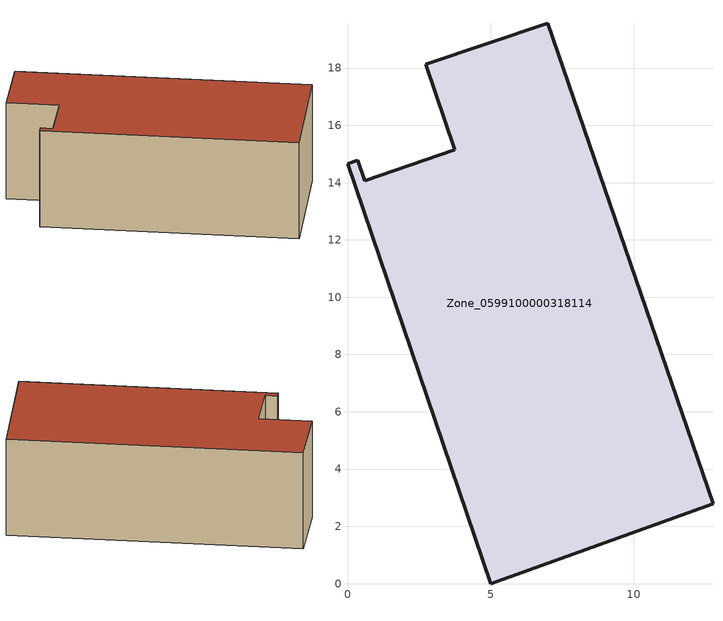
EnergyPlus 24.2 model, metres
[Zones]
Zone_0599100000318114
 floor ground (C_G): 12.76,2.79 5,0 0,14.66 0.36,14.78 0.6,14.07 3.75,15.14 2.73,18.14 6.99,19.56 z0
 wall outside (C_F): 5,0 12.76,2.79 6.99,19.56 2.73,18.14 3.75,15.14 0.6,14.07 0.36,14.78 0,14.66 5,0 z0:6.27
 roof outside (C_R): 0,14.66 5,0 12.76,2.79 6.99,19.56 2.73,18.14 3.75,15.14 0.6,14.07 0.36,14.78 z6.27
[BUILDING]
Pand.0599100000318114: North Axis=0; Terrain=City; Loads Convergence Tolerance Value=0.04; Temperature Convergence Tolerance Value=0.4; Solar Distribution=FullExterior; Maximum Number of Warmup Days=25; Minimum Number of Warmup Days=1
[Site:Location]
Rotterdam.The.Hague.AP_ZH_NLD Design_Conditions: Latitude=51.96; Longitude=4.45; Time Zone=1; Elevation=-4.5
[SITE:GROUNDTEMPERATURE:BUILDINGSURFACE]
18, 18, 18, 18, 18, 18, 18, 18, 18, 18, 18, 18
[MATERIAL] Thermal Absorptance=0.9; Solar Absorptance=0.7; Visible Absorptance=0.7
Name | Roughness | Thickness | Conductivity | Density | Specific Heat
G.TC.1946-1964 | MediumSmooth | 0.15 | 1 | 540 | 1210
F.TC.1946-1964 | Rough | 0.3 | 0.857143 | 1920 | 840
R.TC.1946-1964 | MediumRough | 0.2 | 0.235294 | 1500 | 1000
[CONSTRUCTION]
C_G: G.TC.1946-1964
C_F: F.TC.1946-1964
C_R: R.TC.1946-1964
[ZONE]
Zone_0599100000318114: Type=1; Multiplier=1; Ceiling Height=Autocalculate; Volume=Autocalculate; Floor Area=autocalculate; Part of Total Floor Area=Yes
[ZONEINFILTRATION:DESIGNFLOWRATE]
Infil_Zone_0599100000318114: Zone or ZoneList or Space or SpaceList=Zone_0599100000318114; Schedule=AlwaysOn; Design Flow Rate Calculation Method=Flow/Area; Flow Rate per Floor Area=0.003; Constant Term Coefficient=1; Temperature Term Coefficient=0; Velocity Term Coefficient=0; Velocity Squared Term Coefficient=0
[HVACTEMPLATE:ZONE:IDEALLOADSAIRSYSTEM]
Zone_0599100000318114: Maximum Heating Supply Air Temperature=50; Minimum Cooling Supply Air Temperature=13; Maximum Heating Supply Air Humidity Ratio=0.0156; Minimum Cooling Supply Air Humidity Ratio=0.0077; Heating Limit=NoLimit; Cooling Limit=NoLimit; Dehumidification Control Type=ConstantSensibleHeatRatio; Cooling Sensible Heat Ratio=0.7; Dehumidification Setpoint=60; Humidification Control Type=None; Humidification Setpoint=30; Outdoor Air Method=None; Outdoor Air Flow Rate per Person=0.00944; Outdoor Air Flow Rate per Zone Floor Area=0; Outdoor Air Flow Rate per Zone=0; Demand Controlled Ventilation Type=None; Outdoor Air Economizer Type=NoEconomizer; Heat Recovery Type=None; Sensible Heat Recovery Effectiveness=0.7; Latent Heat Recovery Effectiveness=0.65
[ZONECONTROL:THERMOSTAT]
ThermostatControl_Zone_0599100000318114: Zone or ZoneList=Zone_0599100000318114; Control Type Schedule=DualSetpointControlType; Control 1=Thermostat_Zone_0599100000318114; Temperature Difference Between Cutout And Setpoint=0
[THERMOSTATSETPOINT:DUALSETPOINT]
Thermostat_Zone_0599100000318114: Heating Setpoint Temperature Schedule=HeatingSetpoint_Zone_0599100000318114; Cooling Setpoint Temperature Schedule=CoolingSetpoint_Zone_0599100000318114
[SCHEDULE:COMPACT]
HeatingSetpoint_Zone_0599100000318114: Through: 12/31, For: AllDays, Until: 24:00, 21
CoolingSetpoint_Zone_0599100000318114: Through: 12/31, For: AllDays, Until: 24:00, 24
DualSetpointControlType: Through: 12/31, For: AllDays, Until: 24:00, 4
AlwaysOn: Through: 12/31, For: AllDays, Until: 24:00, 1
